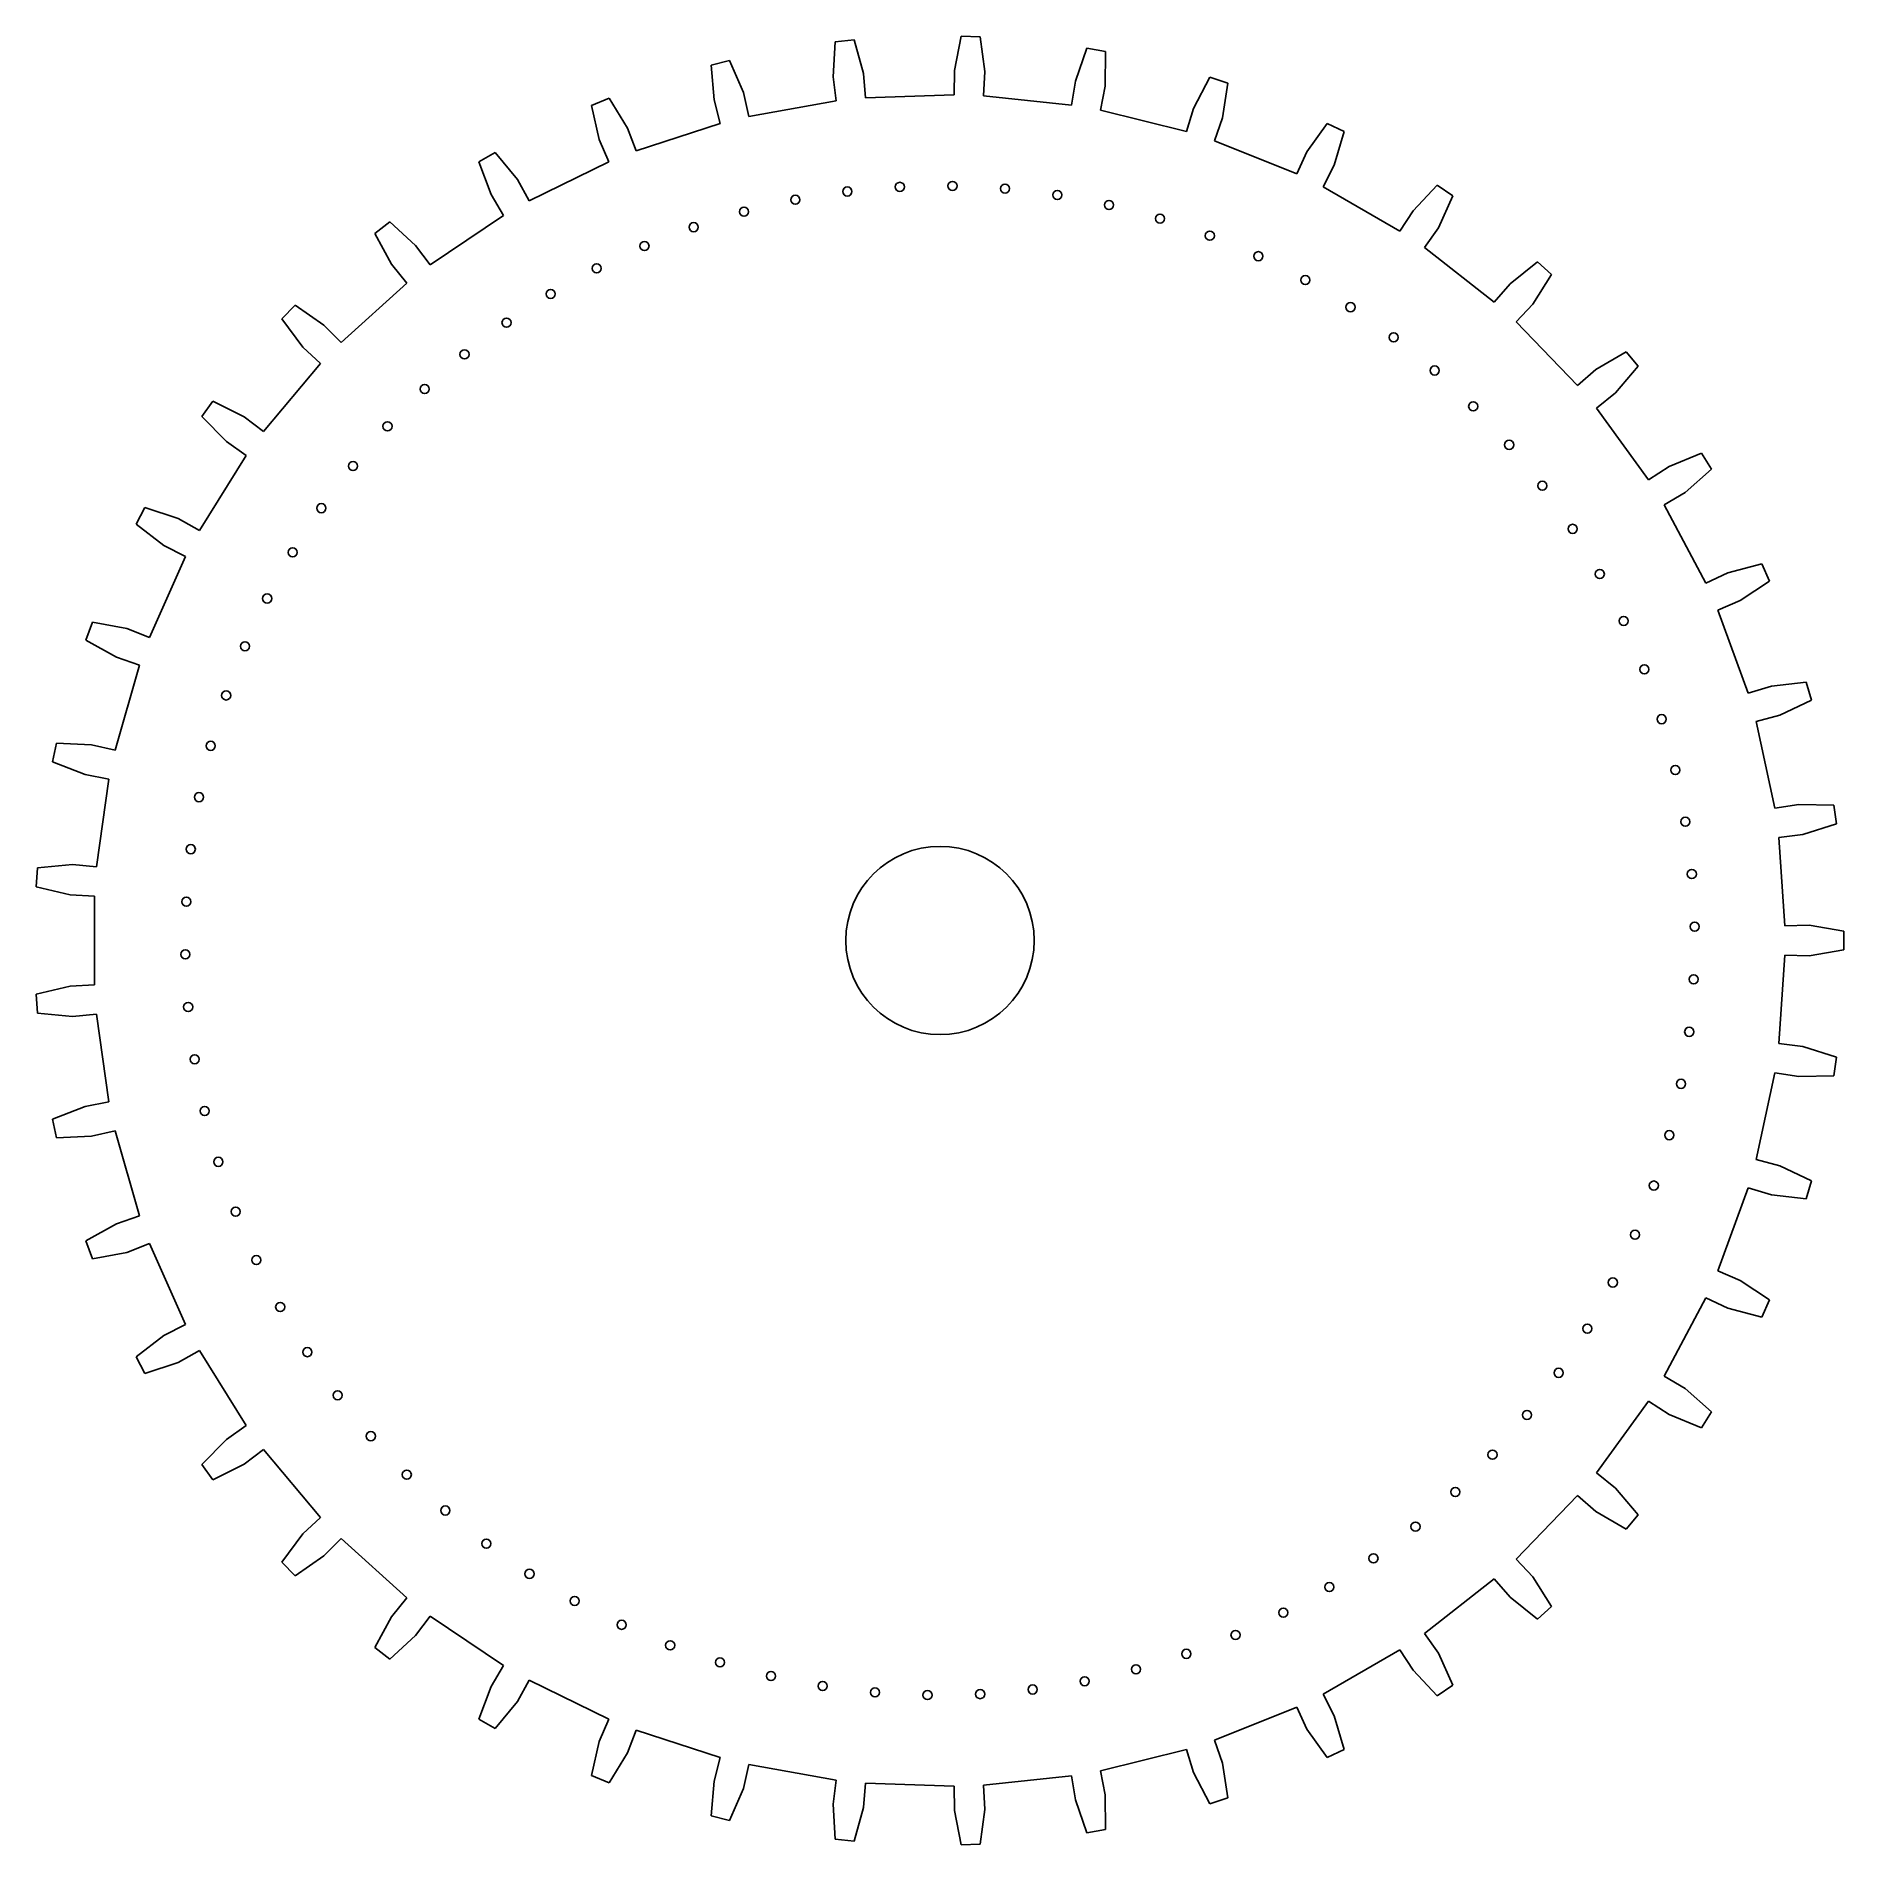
# Model space of a CAD drawing. Extents: x -29.8 to 29.8, y -29.8 to 29.8.
import ezdxf

# ---------------------------------------------------------------- set-up
doc = ezdxf.new("R2010")
doc.units = 0
doc.header["$MEASUREMENT"] = 0
doc.layers.add('MODELSKETCH_VISIBLE', color=7, linetype='CONTINUOUS')

msp = doc.modelspace()

# ---------------------------------------------------------------- linework, layer by layer
at = {"layer": 'MODELSKETCH_VISIBLE'}
for p, q in [((0.702, 29.773), (0.475, 28.644)), ((1.326, 29.751), (0.702, 29.773)), ((-3.448, 29.585), (-3.517, 28.434)), ((-2.828, 29.65), (-3.448, 29.585)), ((-2.522, 28.539), (-2.828, 29.65)), ((1.474, 28.609), (1.326, 29.751)), ((4.839, 29.382), (4.456, 28.295)), ((5.453, 29.274), (4.839, 29.382)), ((5.441, 28.122), (5.453, 29.274)), ((-6.927, 28.971), (-7.533, 28.82)), ((-7.533, 28.82), (-7.44, 27.672)), ((-6.47, 27.914), (-6.927, 28.971)), ((0.475, 28.644), (0.461, 27.844)), ((1.432, 27.81), (1.474, 28.609)), ((-3.517, 28.434), (-3.419, 27.64)), ((-2.452, 27.742), (-2.522, 28.539)), ((4.456, 28.295), (4.331, 27.505)), ((5.288, 27.336), (5.441, 28.122)), ((8.881, 28.419), (8.35, 27.396)), ((9.474, 28.227), (8.881, 28.419)), ((9.301, 27.087), (9.474, 28.227)), ((-10.892, 27.729), (-11.471, 27.495)), ((-11.471, 27.495), (-11.219, 26.371)), ((-10.292, 26.745), (-10.892, 27.729)), ((-7.44, 27.672), (-7.233, 26.899)), ((-6.29, 27.134), (-6.47, 27.914)), ((-3.419, 27.64), (-6.29, 27.134)), ((0.461, 27.844), (-2.452, 27.742)), ((4.331, 27.505), (1.432, 27.81)), ((8.35, 27.396), (8.117, 26.631)), ((-7.233, 26.899), (-10.005, 25.998)), ((8.117, 26.631), (5.288, 27.336)), ((9.041, 26.331), (9.301, 27.087)), ((12.749, 26.903), (12.082, 25.964)), ((13.31, 26.63), (12.749, 26.903)), ((-11.219, 26.371), (-10.906, 25.634)), ((-10.005, 25.998), (-10.292, 26.745)), ((11.744, 25.239), (9.041, 26.331)), ((12.98, 25.525), (13.31, 26.63)), ((-14.646, 25.947), (-15.186, 25.635)), ((-15.186, 25.635), (-14.78, 24.556)), ((-13.914, 25.056), (-14.646, 25.947)), ((-10.906, 25.634), (-13.526, 24.356)), ((12.082, 25.964), (11.744, 25.239)), ((-13.526, 24.356), (-13.914, 25.056)), ((12.617, 24.813), (12.98, 25.525)), ((-14.78, 24.556), (-14.368, 23.87)), ((15.142, 23.355), (12.617, 24.813)), ((16.369, 24.864), (15.577, 24.026)), ((16.886, 24.515), (16.369, 24.864)), ((16.406, 23.467), (16.886, 24.515)), ((-14.368, 23.87), (-16.785, 22.24)), ((15.577, 24.026), (15.142, 23.355)), ((-18.114, 23.659), (-18.606, 23.275)), ((-18.606, 23.275), (-18.054, 22.264)), ((-17.266, 22.879), (-18.114, 23.659)), ((15.948, 22.812), (16.406, 23.467)), ((-16.785, 22.24), (-17.266, 22.879)), ((18.244, 21.017), (15.948, 22.812)), ((-18.054, 22.264), (-17.551, 21.642)), ((19.67, 22.34), (18.769, 21.621)), ((20.133, 21.923), (19.67, 22.34)), ((-17.551, 21.642), (-19.717, 19.691)), ((18.769, 21.621), (18.244, 21.017)), ((19.512, 20.952), (20.133, 21.923)), ((-21.231, 20.912), (-21.664, 20.463)), ((-20.282, 20.257), (-21.231, 20.912)), ((18.967, 20.367), (19.512, 20.952)), ((-21.664, 20.463), (-20.977, 19.538)), ((-19.717, 19.691), (-20.282, 20.257)), ((20.992, 18.27), (18.967, 20.367)), ((-20.977, 19.538), (-20.392, 18.992)), ((22.587, 19.381), (21.595, 18.795)), ((22.988, 18.904), (22.587, 19.381)), ((-20.392, 18.992), (-22.266, 16.759)), ((21.595, 18.795), (20.992, 18.27)), ((22.238, 18.029), (22.988, 18.904)), ((21.616, 17.525), (22.238, 18.029)), ((-23.935, 17.757), (-24.302, 17.252)), ((-22.905, 17.241), (-23.935, 17.757)), ((23.33, 15.167), (21.616, 17.525)), ((-24.302, 17.252), (-23.492, 16.432)), ((-22.266, 16.759), (-22.905, 17.241)), ((-23.492, 16.432), (-22.837, 15.973)), ((-22.837, 15.973), (-24.382, 13.501)), ((24.001, 15.603), (23.33, 15.167)), ((25.065, 16.046), (24.001, 15.603)), ((24.531, 14.755), (25.395, 15.517)), ((25.395, 15.517), (25.065, 16.046)), ((23.845, 14.343), (24.531, 14.755)), ((25.213, 11.769), (23.845, 14.343)), ((-26.174, 14.256), (-26.466, 13.706)), ((-26.466, 13.706), (-25.551, 13.006)), ((-25.081, 13.889), (-26.174, 14.256)), ((-24.382, 13.501), (-25.081, 13.889)), ((-24.838, 12.643), (-26.024, 9.98)), ((-25.551, 13.006), (-24.838, 12.643)), ((25.938, 12.107), (25.213, 11.769)), ((27.054, 12.398), (25.938, 12.107)), ((27.307, 11.828), (27.054, 12.398)), ((26.345, 11.194), (27.307, 11.828)), ((25.609, 10.881), (26.345, 11.194)), ((26.606, 8.142), (25.609, 10.881)), ((-27.903, 10.479), (-28.117, 9.892)), ((-26.77, 10.267), (-27.903, 10.479)), ((-26.024, 9.98), (-26.77, 10.267)), ((-28.117, 9.892), (-27.113, 9.327)), ((-26.356, 9.066), (-27.16, 6.264)), ((-27.113, 9.327), (-26.356, 9.066)), ((27.371, 8.376), (26.606, 8.142)), ((28.515, 8.508), (27.371, 8.376)), ((28.687, 7.909), (28.515, 8.508)), ((27.646, 7.415), (28.687, 7.909)), ((26.874, 7.208), (27.646, 7.415)), ((27.48, 4.356), (26.874, 7.208)), ((-29.09, 6.497), (-29.22, 5.887)), ((-27.939, 6.444), (-29.09, 6.497)), ((-27.16, 6.264), (-27.939, 6.444)), ((-29.22, 5.887), (-28.147, 5.466)), ((-28.147, 5.466), (-27.362, 5.314)), ((-27.362, 5.314), (-27.767, 2.427)), ((28.27, 4.482), (27.48, 4.356)), ((29.422, 4.453), (28.27, 4.482)), ((29.509, 3.836), (29.422, 4.453)), ((28.409, 3.491), (29.509, 3.836)), ((27.615, 3.394), (28.409, 3.491)), ((27.818, 0.486), (27.615, 3.394)), ((-29.712, 2.389), (-29.755, 1.766)), ((-28.564, 2.497), (-29.712, 2.389)), ((-27.767, 2.427), (-28.564, 2.497)), ((-29.755, 1.766), (-28.634, 1.499)), ((-28.634, 1.499), (-27.835, 1.457)), ((-27.835, 1.457), (-27.835, -1.457)), ((28.618, 0.5), (27.818, 0.486)), ((29.755, 0.312), (28.618, 0.5)), ((29.755, -0.312), (29.755, 0.312)), ((27.615, -3.394), (27.818, -0.486)), ((27.818, -0.486), (28.618, -0.5)), ((28.618, -0.5), (29.755, -0.312)), ((-28.634, -1.499), (-29.755, -1.766)), ((-29.755, -1.766), (-29.712, -2.389)), ((-27.835, -1.457), (-28.634, -1.499)), ((-29.712, -2.389), (-28.564, -2.497)), ((-28.564, -2.497), (-27.767, -2.427)), ((-27.767, -2.427), (-27.362, -5.314)), ((28.409, -3.491), (27.615, -3.394)), ((29.509, -3.836), (28.409, -3.491)), ((29.422, -4.453), (29.509, -3.836)), ((26.874, -7.208), (27.48, -4.356)), ((27.48, -4.356), (28.27, -4.482)), ((28.27, -4.482), (29.422, -4.453)), ((-27.362, -5.314), (-28.147, -5.466)), ((-28.147, -5.466), (-29.22, -5.887)), ((-29.22, -5.887), (-29.09, -6.497)), ((-29.09, -6.497), (-27.939, -6.444)), ((-27.939, -6.444), (-27.16, -6.264)), ((-27.16, -6.264), (-26.356, -9.066)), ((27.646, -7.415), (26.874, -7.208)), ((28.687, -7.909), (27.646, -7.415)), ((25.609, -10.881), (26.606, -8.142)), ((26.606, -8.142), (27.371, -8.376)), ((28.515, -8.508), (28.687, -7.909)), ((27.371, -8.376), (28.515, -8.508)), ((-27.113, -9.327), (-28.117, -9.892)), ((-26.356, -9.066), (-27.113, -9.327)), ((-28.117, -9.892), (-27.903, -10.479)), ((-26.77, -10.267), (-26.024, -9.98)), ((-26.024, -9.98), (-24.838, -12.643)), ((-27.903, -10.479), (-26.77, -10.267)), ((26.345, -11.194), (25.609, -10.881)), ((27.307, -11.828), (26.345, -11.194)), ((23.845, -14.343), (25.213, -11.769)), ((25.213, -11.769), (25.938, -12.107)), ((27.054, -12.398), (27.307, -11.828)), ((25.938, -12.107), (27.054, -12.398)), ((-25.551, -13.006), (-26.466, -13.706)), ((-24.838, -12.643), (-25.551, -13.006)), ((-25.081, -13.889), (-24.382, -13.501)), ((-24.382, -13.501), (-22.837, -15.973)), ((-26.466, -13.706), (-26.174, -14.256)), ((-26.174, -14.256), (-25.081, -13.889)), ((24.531, -14.755), (23.845, -14.343)), ((25.395, -15.517), (24.531, -14.755)), ((21.616, -17.525), (23.33, -15.167)), ((23.33, -15.167), (24.001, -15.603)), ((-22.837, -15.973), (-23.492, -16.432)), ((24.001, -15.603), (25.065, -16.046)), ((25.065, -16.046), (25.395, -15.517)), ((-23.492, -16.432), (-24.302, -17.252)), ((-24.302, -17.252), (-23.935, -17.757)), ((-23.935, -17.757), (-22.905, -17.241)), ((-22.905, -17.241), (-22.266, -16.759)), ((-22.266, -16.759), (-20.392, -18.992)), ((22.238, -18.029), (21.616, -17.525)), ((18.967, -20.367), (20.992, -18.27)), ((20.992, -18.27), (21.595, -18.795)), ((22.988, -18.904), (22.238, -18.029)), ((-20.392, -18.992), (-20.977, -19.538)), ((21.595, -18.795), (22.587, -19.381)), ((22.587, -19.381), (22.988, -18.904)), ((-20.977, -19.538), (-21.664, -20.463)), ((-20.282, -20.257), (-19.717, -19.691)), ((-19.717, -19.691), (-17.551, -21.642)), ((-21.664, -20.463), (-21.231, -20.912)), ((-21.231, -20.912), (-20.282, -20.257)), ((19.512, -20.952), (18.967, -20.367)), ((15.948, -22.812), (18.244, -21.017)), ((18.244, -21.017), (18.769, -21.621)), ((20.133, -21.923), (19.512, -20.952)), ((-17.551, -21.642), (-18.054, -22.264)), ((18.769, -21.621), (19.67, -22.34)), ((19.67, -22.34), (20.133, -21.923)), ((-18.054, -22.264), (-18.606, -23.275)), ((-17.266, -22.879), (-16.785, -22.24)), ((-16.785, -22.24), (-14.368, -23.87)), ((-18.114, -23.659), (-17.266, -22.879)), ((16.406, -23.467), (15.948, -22.812)), ((-18.606, -23.275), (-18.114, -23.659)), ((12.617, -24.813), (15.142, -23.355)), ((15.142, -23.355), (15.577, -24.026)), ((16.886, -24.515), (16.406, -23.467)), ((-14.368, -23.87), (-14.78, -24.556)), ((-13.914, -25.056), (-13.526, -24.356)), ((-13.526, -24.356), (-10.906, -25.634)), ((15.577, -24.026), (16.369, -24.864)), ((-14.78, -24.556), (-15.186, -25.635)), ((12.98, -25.525), (12.617, -24.813)), ((16.369, -24.864), (16.886, -24.515)), ((-14.646, -25.947), (-13.914, -25.056)), ((9.041, -26.331), (11.744, -25.239)), ((11.744, -25.239), (12.082, -25.964)), ((13.31, -26.63), (12.98, -25.525)), ((-15.186, -25.635), (-14.646, -25.947)), ((-10.906, -25.634), (-11.219, -26.371)), ((-10.292, -26.745), (-10.005, -25.998)), ((-10.005, -25.998), (-7.233, -26.899)), ((12.082, -25.964), (12.749, -26.903)), ((-11.219, -26.371), (-11.471, -27.495)), ((-10.892, -27.729), (-10.292, -26.745)), ((5.288, -27.336), (8.117, -26.631)), ((8.117, -26.631), (8.35, -27.396)), ((9.301, -27.087), (9.041, -26.331)), ((12.749, -26.903), (13.31, -26.63)), ((-7.233, -26.899), (-7.44, -27.672)), ((-6.47, -27.914), (-6.29, -27.134)), ((-6.29, -27.134), (-3.419, -27.64)), ((5.441, -28.122), (5.288, -27.336)), ((9.474, -28.227), (9.301, -27.087)), ((-11.471, -27.495), (-10.892, -27.729)), ((-7.44, -27.672), (-7.533, -28.82)), ((-6.927, -28.971), (-6.47, -27.914)), ((-3.419, -27.64), (-3.517, -28.434)), ((-2.522, -28.539), (-2.452, -27.742)), ((-2.452, -27.742), (0.461, -27.844)), ((0.461, -27.844), (0.475, -28.644)), ((1.432, -27.81), (4.331, -27.505)), ((1.474, -28.609), (1.432, -27.81)), ((4.331, -27.505), (4.456, -28.295)), ((8.35, -27.396), (8.881, -28.419)), ((-3.517, -28.434), (-3.448, -29.585)), ((-2.828, -29.65), (-2.522, -28.539)), ((4.456, -28.295), (4.839, -29.382)), ((5.453, -29.274), (5.441, -28.122)), ((8.881, -28.419), (9.474, -28.227)), ((-7.533, -28.82), (-6.927, -28.971)), ((0.475, -28.644), (0.702, -29.773)), ((1.326, -29.751), (1.474, -28.609)), ((-3.448, -29.585), (-2.828, -29.65)), ((0.702, -29.773), (1.326, -29.751)), ((4.839, -29.382), (5.453, -29.274))]:
    msp.add_line(p, q, dxfattribs=at)
for centre, radius in [((-4.763, 24.387), 0.15), ((-3.051, 24.659), 0.15), ((-1.323, 24.812), 0.15), ((0.411, 24.844), 0.15), ((2.143, 24.755), 0.15), ((3.865, 24.545), 0.15), ((-6.453, 23.995), 0.15), ((5.567, 24.216), 0.15), ((7.243, 23.768), 0.15), ((-8.111, 23.486), 0.15), ((8.883, 23.205), 0.15), ((-9.73, 22.863), 0.15), ((10.48, 22.529), 0.15), ((-11.301, 22.129), 0.15), ((-12.817, 21.287), 0.15), ((12.026, 21.743), 0.15), ((13.514, 20.851), 0.15), ((-14.27, 20.341), 0.15), ((14.935, 19.858), 0.15), ((-15.655, 19.296), 0.15), ((16.284, 18.767), 0.15), ((-16.963, 18.157), 0.15), ((17.554, 17.586), 0.15), ((-18.188, 16.929), 0.15), ((18.738, 16.319), 0.15), ((-19.324, 15.619), 0.15), ((19.83, 14.972), 0.15), ((-20.367, 14.233), 0.15), ((20.826, 13.552), 0.15), ((-21.31, 12.778), 0.15), ((21.721, 12.066), 0.15), ((-22.15, 11.26), 0.15), ((22.51, 10.522), 0.15), ((-22.881, 9.688), 0.15), ((23.189, 8.926), 0.15), ((-23.501, 8.068), 0.15), ((23.755, 7.286), 0.15), ((-24.007, 6.409), 0.15), ((24.206, 5.612), 0.15), ((-24.395, 4.719), 0.15), ((24.538, 3.909), 0.15), ((-24.665, 3.006), 0.15), ((0, 0), 3.1), ((24.751, 2.188), 0.15), ((-24.815, 1.278), 0.15), ((24.843, 0.456), 0.15), ((-24.843, -0.456), 0.15), ((24.815, -1.278), 0.15), ((-24.751, -2.188), 0.15), ((24.665, -3.006), 0.15), ((-24.538, -3.909), 0.15), ((24.395, -4.719), 0.15), ((-24.206, -5.612), 0.15), ((24.007, -6.409), 0.15), ((-23.755, -7.286), 0.15), ((23.501, -8.068), 0.15), ((-23.189, -8.926), 0.15), ((22.881, -9.688), 0.15), ((-22.51, -10.522), 0.15), ((22.15, -11.26), 0.15), ((-21.721, -12.066), 0.15), ((21.31, -12.778), 0.15), ((-20.826, -13.552), 0.15), ((20.367, -14.233), 0.15), ((-19.83, -14.972), 0.15), ((19.324, -15.619), 0.15), ((-18.738, -16.319), 0.15), ((18.188, -16.929), 0.15), ((-17.554, -17.586), 0.15), ((16.963, -18.157), 0.15), ((-16.284, -18.767), 0.15), ((15.655, -19.296), 0.15), ((-14.935, -19.858), 0.15), ((14.27, -20.341), 0.15), ((-13.514, -20.851), 0.15), ((12.817, -21.287), 0.15), ((-12.026, -21.743), 0.15), ((11.301, -22.129), 0.15), ((-10.48, -22.529), 0.15), ((-8.883, -23.205), 0.15), ((9.73, -22.863), 0.15), ((-7.243, -23.768), 0.15), ((8.111, -23.486), 0.15), ((-5.567, -24.216), 0.15), ((-3.865, -24.545), 0.15), ((4.763, -24.387), 0.15), ((6.453, -23.995), 0.15), ((-2.143, -24.755), 0.15), ((-0.411, -24.844), 0.15), ((1.323, -24.812), 0.15), ((3.051, -24.659), 0.15)]:
    msp.add_circle(centre, radius, dxfattribs=at)

doc.saveas('drawing.dxf')
